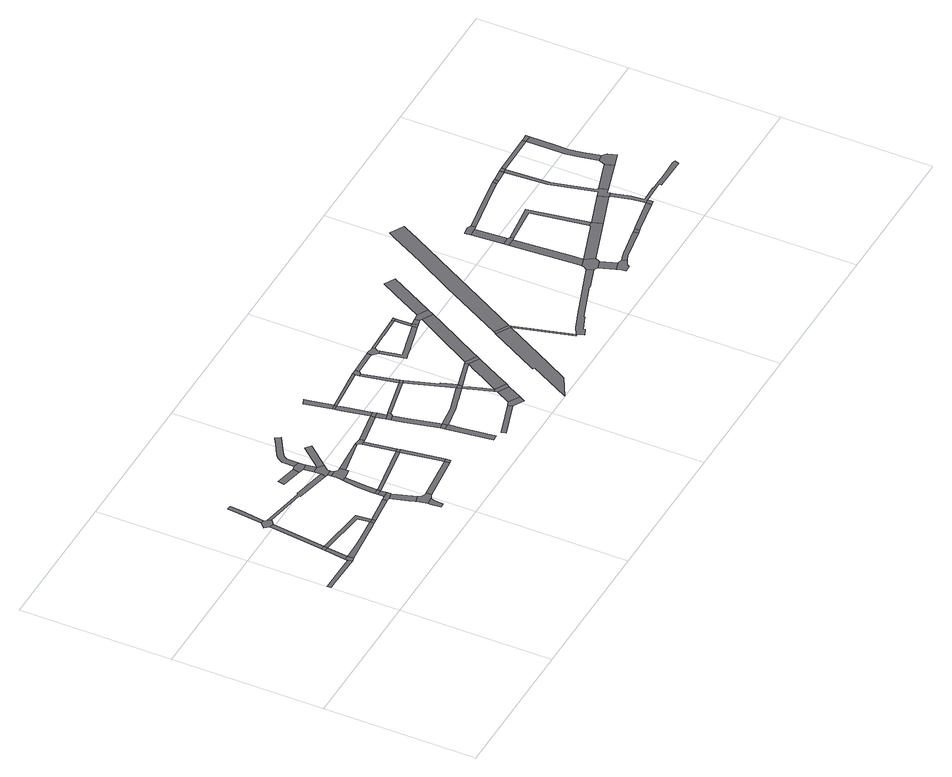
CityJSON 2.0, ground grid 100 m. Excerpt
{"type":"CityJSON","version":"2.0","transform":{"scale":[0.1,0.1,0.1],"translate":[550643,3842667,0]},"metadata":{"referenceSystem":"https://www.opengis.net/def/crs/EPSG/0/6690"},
"CityObjects":{
"road1":{"type":"Road","attributes":{"RoadStructureAttribute.sectionType":"1"},"geometry":[{"type":"MultiSurface","lod":"1","boundaries":[[[0,1,2,3,4,5,6]]]}]},
"road2":{"type":"Road","geometry":[{"type":"MultiSurface","lod":"1","boundaries":[[[7,6,5,8,9]]]}]},
"road3":{"type":"Road","attributes":{"RoadStructureAttribute.sectionType":"1"},"geometry":[{"type":"MultiSurface","lod":"1","boundaries":[[[10,7,9,11,12]]]}]},
"road4":{"type":"Road","geometry":[{"type":"MultiSurface","lod":"1","boundaries":[[[13,10,12,14]]]}]},
"road5":{"type":"Road","attributes":{"RoadStructureAttribute.sectionType":"1"},"geometry":[{"type":"MultiSurface","lod":"1","boundaries":[[[15,16,13,14,17,18,19]]]}]},
"road6":{"type":"Road","attributes":{"RoadStructureAttribute.sectionType":"1"},"geometry":[{"type":"MultiSurface","lod":"1","boundaries":[[[20,21,22,23,9,8,24,25,26]]]}]},
"road7":{"type":"Road","attributes":{"RoadStructureAttribute.sectionType":"1"},"geometry":[{"type":"MultiSurface","lod":"1","boundaries":[[[27,14,12,28,20,29]]]}]},
"road8":{"type":"Road","geometry":[{"type":"MultiSurface","lod":"1","boundaries":[[[30,31,15,19,32,33,34]]]}]},
"road9":{"type":"Road","attributes":{"RoadStructureAttribute.sectionType":"1"},"geometry":[{"type":"MultiSurface","lod":"1","boundaries":[[[35,36,30,34,37,38]]]}]},
"road10":{"type":"Road","geometry":[{"type":"MultiSurface","lod":"1","boundaries":[[[29,20,26,39]]]}]},
"road11":{"type":"Road","attributes":{"RoadStructureAttribute.sectionType":"1"},"geometry":[{"type":"MultiSurface","lod":"1","boundaries":[[[40,41,29,39,42]]]}]},
"road12":{"type":"Road","attributes":{"RoadStructureAttribute.sectionType":"1"},"geometry":[{"type":"MultiSurface","lod":"1","boundaries":[[[43,44,33,32,45,46,47,48]]]}]},
"road13":{"type":"Road","attributes":{"RoadStructureAttribute.sectionType":"1"},"geometry":[{"type":"MultiSurface","lod":"1","boundaries":[[[49,50,51,52,53,54,55,56]]]}]},
"road14":{"type":"Road","geometry":[{"type":"MultiSurface","lod":"1","boundaries":[[[57,58,59,40,42,60,61]]]}]},
"road15":{"type":"Road","attributes":{"RoadStructureAttribute.sectionType":"1"},"geometry":[{"type":"MultiSurface","lod":"1","boundaries":[[[62,61,60,63,64,65]]]}]},
"road16":{"type":"Road","attributes":{"RoadStructureAttribute.sectionType":"1"},"geometry":[{"type":"MultiSurface","lod":"1","boundaries":[[[66,67,68,59,58,69]]]}]},
"road17":{"type":"Road","geometry":[{"type":"MultiSurface","lod":"1","boundaries":[[[70,71,65,64,72,73,53,52,74,75,76]]]}]},
"road18":{"type":"Road","geometry":[{"type":"MultiSurface","lod":"1","boundaries":[[[77,66,69,78]]]}]},
"road19":{"type":"Road","attributes":{"RoadStructureAttribute.sectionType":"1"},"geometry":[{"type":"MultiSurface","lod":"1","boundaries":[[[79,80,81,77,78,82,83,84]]]}]},
"road20":{"type":"Road","geometry":[{"type":"MultiSurface","lod":"1","boundaries":[[[85,86,87,88]]]}]},
"road21":{"type":"Road","geometry":[{"type":"MultiSurface","lod":"1","boundaries":[[[89,90,91,92]]]}]},
"road22":{"type":"Road","geometry":[{"type":"MultiSurface","lod":"1","boundaries":[[[93,92,91,94,95,79,84,96,97,98,99,100]]]}]},
"road23":{"type":"Road","geometry":[{"type":"MultiSurface","lod":"1","boundaries":[[[101,88,87,102,103,104,105,106]]]}]},
"road24":{"type":"Road","geometry":[{"type":"MultiSurface","lod":"1","boundaries":[[[107,108,109,48,47,90,89,110,111]]]}]},
"road25":{"type":"Road","attributes":{"RoadStructureAttribute.sectionType":"1"},"geometry":[{"type":"MultiSurface","lod":"1","boundaries":[[[103,102,108,107]]]}]},
"road26":{"type":"Road","attributes":{"RoadStructureAttribute.sectionType":"1"},"geometry":[{"type":"MultiSurface","lod":"1","boundaries":[[[112,76,75,113]]]}]},
"road27":{"type":"Road","attributes":{"RoadStructureAttribute.sectionType":"1"},"geometry":[{"type":"MultiSurface","lod":"1","boundaries":[[[114,78,69,115]]]}]},
"road28":{"type":"Road","geometry":[{"type":"MultiSurface","lod":"1","boundaries":[[[116,117,107,111]]]}]},
"road29":{"type":"Road","attributes":{"RoadStructureAttribute.sectionType":"1"},"geometry":[{"type":"MultiSurface","lod":"1","boundaries":[[[118,119,120,121,122,123,124,125,126,127,128,129,130,131,132,101,106,133,134,135,136,137,138]]]}]},
"road30":{"type":"Road","attributes":{"RoadStructureAttribute.sectionType":"1"},"geometry":[{"type":"MultiSurface","lod":"1","boundaries":[[[139,100,99,140]]]}]},
"road31":{"type":"Road","geometry":[{"type":"MultiSurface","lod":"1","boundaries":[[[141,112,113,142]]]}]},
"road32":{"type":"Road","attributes":{"RoadStructureAttribute.sectionType":"1"},"geometry":[{"type":"MultiSurface","lod":"1","boundaries":[[[143,115,112,141]]]}]},
"road33":{"type":"Road","geometry":[{"type":"MultiSurface","lod":"1","boundaries":[[[144,114,115,143]]]}]},
"road34":{"type":"Road","attributes":{"RoadStructureAttribute.sectionType":"1"},"geometry":[{"type":"MultiSurface","lod":"1","boundaries":[[[145,146,114,144]]]}]},
"road35":{"type":"Road","geometry":[{"type":"MultiSurface","lod":"1","boundaries":[[[139,140,147,148,146,145,149,150]]]}]},
"road36":{"type":"Road","attributes":{"RoadStructureAttribute.sectionType":"1"},"geometry":[{"type":"MultiSurface","lod":"1","boundaries":[[[151,150,149,152]]]}]},
"road37":{"type":"Road","attributes":{"RoadStructureAttribute.sectionType":"1"},"geometry":[{"type":"MultiSurface","lod":"1","boundaries":[[[153,154,155,156,157,158]]]}]},
"road38":{"type":"Road","geometry":[{"type":"MultiSurface","lod":"1","boundaries":[[[159,160,153,158]]]}]},
"road39":{"type":"Road","attributes":{"RoadStructureAttribute.sectionType":"1"},"geometry":[{"type":"MultiSurface","lod":"1","boundaries":[[[161,162,163,164,165,160,159]]]}]},
"road40":{"type":"Road","attributes":{"RoadStructureAttribute.sectionType":"1"},"geometry":[{"type":"MultiSurface","lod":"1","boundaries":[[[166,167,152,168,169,170,171]]]}]},
"road41":{"type":"Road","geometry":[{"type":"MultiSurface","lod":"1","boundaries":[[[172,171,170,164,163,173]]]}]},
"road42":{"type":"Road","geometry":[{"type":"MultiSurface","lod":"1","boundaries":[[[174,151,152,167]]]}]},
"road43":{"type":"Road","attributes":{"RoadStructureAttribute.sectionType":"1"},"geometry":[{"type":"MultiSurface","lod":"1","boundaries":[[[175,176,177,178,151,174]]]}]},
"road44":{"type":"Road","geometry":[{"type":"MultiSurface","lod":"1","boundaries":[[[179,180,177,176]]]}]},
"road45":{"type":"Road","attributes":{"RoadStructureAttribute.sectionType":"1"},"geometry":[{"type":"MultiSurface","lod":"1","boundaries":[[[181,182,183,184,185,180,179]]]}]},
"road46":{"type":"Road","attributes":{"RoadStructureAttribute.sectionType":"1"},"geometry":[{"type":"MultiSurface","lod":"1","boundaries":[[[186,187,188,189,190,191]]]}]},
"road47":{"type":"Road","attributes":{"RoadStructureAttribute.sectionType":"1"},"geometry":[{"type":"MultiSurface","lod":"1","boundaries":[[[192,193,194,195,159,158,196,197,198,199]]]}]},
"road48":{"type":"Road","attributes":{"RoadStructureAttribute.sectionType":"1"},"geometry":[{"type":"MultiSurface","lod":"1","boundaries":[[[200,172,173,201]]]}]},
"road49":{"type":"Road","attributes":{"RoadStructureAttribute.sectionType":"1"},"geometry":[{"type":"MultiSurface","lod":"1","boundaries":[[[202,179,176,203]]]}]},
"road50":{"type":"Road","geometry":[{"type":"MultiSurface","lod":"1","boundaries":[[[204,186,191,205,206]]]}]},
"road51":{"type":"Road","attributes":{"RoadStructureAttribute.sectionType":"1"},"geometry":[{"type":"MultiSurface","lod":"1","boundaries":[[[207,204,206,208]]]}]},
"road52":{"type":"Road","geometry":[{"type":"MultiSurface","lod":"1","boundaries":[[[209,200,201,210]]]}]},
"road53":{"type":"Road","attributes":{"RoadStructureAttribute.sectionType":"1"},"geometry":[{"type":"MultiSurface","lod":"1","boundaries":[[[211,212,200,209]]]}]},
"road54":{"type":"Road","attributes":{"RoadStructureAttribute.sectionType":"1"},"geometry":[{"type":"MultiSurface","lod":"1","boundaries":[[[213,214,210,201,192,215]]]}]},
"road55":{"type":"Road","geometry":[{"type":"MultiSurface","lod":"1","boundaries":[[[215,192,199,216]]]}]},
"road56":{"type":"Road","attributes":{"RoadStructureAttribute.sectionType":"1"},"geometry":[{"type":"MultiSurface","lod":"1","boundaries":[[[217,218,219,216,199,220,221,222,223,224]]]}]},
"road57":{"type":"Road","geometry":[{"type":"MultiSurface","lod":"1","boundaries":[[[225,202,203,212,211,226]]]}]},
"road58":{"type":"Road","geometry":[{"type":"MultiSurface","lod":"1","boundaries":[[[224,223,207,208,227]]]}]},
"road59":{"type":"Road","attributes":{"RoadStructureAttribute.sectionType":"1"},"geometry":[{"type":"MultiSurface","lod":"1","boundaries":[[[228,229,230,215,216,231,232,233]]]}]},
"road60":{"type":"Road","attributes":{"RoadStructureAttribute.sectionType":"1"},"geometry":[{"type":"MultiSurface","lod":"1","boundaries":[[[234,225,226,235]]]}]},
"road61":{"type":"Road","attributes":{"RoadStructureAttribute.sectionType":"1"},"geometry":[{"type":"MultiSurface","lod":"1","boundaries":[[[233,236,237,224,227,238,239]]]}]},
"road62":{"type":"Road","geometry":[{"type":"MultiSurface","lod":"1","boundaries":[[[240,234,235,241,242,243,244,245,246,247,248]]]}]},
"road63":{"type":"Road","geometry":[{"type":"MultiSurface","lod":"1","boundaries":[[[249,228,233,239,250]]]}]},
"road64":{"type":"Road","attributes":{"RoadStructureAttribute.sectionType":"1"},"geometry":[{"type":"MultiSurface","lod":"1","boundaries":[[[251,252,253,254,255,256,257,258]]]}]},
"road65":{"type":"Road","attributes":{"RoadStructureAttribute.sectionType":"1"},"geometry":[{"type":"MultiSurface","lod":"1","boundaries":[[[259,260,261,262,263,243,242,264,265,266,267,268,269,270]]]}]},
"road66":{"type":"Road","attributes":{"RoadStructureAttribute.sectionType":"1"},"geometry":[{"type":"MultiSurface","lod":"1","boundaries":[[[271,272,273,247,246,274,275,276,277]]]}]},
"road67":{"type":"Road","attributes":{"RoadStructureAttribute.sectionType":"1"},"geometry":[{"type":"MultiSurface","lod":"1","boundaries":[[[278,279,249,250,280,281,282]]]}]},
"road68":{"type":"Road","geometry":[{"type":"MultiSurface","lod":"1","boundaries":[[[283,270,269,284,285]]]}]},
"road69":{"type":"Road","attributes":{"RoadStructureAttribute.sectionType":"1"},"geometry":[{"type":"MultiSurface","lod":"1","boundaries":[[[286,287,277,288,283,285]]]}]},
"road70":{"type":"Road","attributes":{"RoadStructureAttribute.sectionType":"1"},"geometry":[{"type":"MultiSurface","lod":"1","boundaries":[[[289,285,284,290]]]}]},
"road71":{"type":"Road","geometry":[{"type":"MultiSurface","lod":"1","boundaries":[[[291,292,271,277,287]]]}]},
"road72":{"type":"Road","geometry":[{"type":"MultiSurface","lod":"1","boundaries":[[[293,251,258,294,295]]]}]},
"road73":{"type":"Road","geometry":[{"type":"MultiSurface","lod":"1","boundaries":[[[294,258,296,297]]]}]},
"road74":{"type":"Road","geometry":[{"type":"MultiSurface","lod":"1","boundaries":[[[298,289,290,278,282,299]]]}]},
"road75":{"type":"Road","attributes":{"RoadStructureAttribute.sectionType":"1"},"geometry":[{"type":"MultiSurface","lod":"1","boundaries":[[[300,301,302,303,298,299,304,305]]]}]},
"road76":{"type":"Road","attributes":{"function":"3","RoadStructureAttribute.sectionType":"1"},"geometry":[{"type":"MultiSurface","lod":"1","boundaries":[[[306,307,308,309,297,310,311,312,313,314,315,316,317]]]}]},
"road77":{"type":"Road","attributes":{"RoadStructureAttribute.sectionType":"1"},"geometry":[{"type":"MultiSurface","lod":"1","boundaries":[[[318,319,320,321,322,293,295,323,324,325,326,327,328]]]}]},
"road78":{"type":"Road","geometry":[{"type":"MultiSurface","lod":"1","boundaries":[[[329,330,331,306,317,332,333,334,335,336]]]}]},
"road79":{"type":"Road","attributes":{"RoadStructureAttribute.sectionType":"1"},"geometry":[{"type":"MultiSurface","lod":"1","boundaries":[[[334,333,337,338]]]}]},
"road80":{"type":"Road","geometry":[{"type":"MultiSurface","lod":"1","boundaries":[[[339,340,338,337,341,342,343,344,345,346,347,348]]]}]},
"road81":{"type":"Road","attributes":{"RoadStructureAttribute.sectionType":"1"},"geometry":[{"type":"MultiSurface","lod":"1","boundaries":[[[349,350,351,352,353,330,329]]]}]},
"road82":{"type":"Road","geometry":[{"type":"MultiSurface","lod":"1","boundaries":[[[354,355,356,352,351,350,357,358]]]}]},
"road83":{"type":"Road","attributes":{"RoadStructureAttribute.sectionType":"1"},"geometry":[{"type":"MultiSurface","lod":"1","boundaries":[[[359,360,361,356,355,354]]]}]},
"road84":{"type":"Road","geometry":[{"type":"MultiSurface","lod":"1","boundaries":[[[362,363,360,359,364,365]]]}]},
"road85":{"type":"Road","attributes":{"RoadStructureAttribute.sectionType":"1"},"geometry":[{"type":"MultiSurface","lod":"1","boundaries":[[[366,367,368,348,347,369,370]]]}]},
"road86":{"type":"Road","attributes":{"function":"3","RoadStructureAttribute.sectionType":"1"},"geometry":[{"type":"MultiSurface","lod":"1","boundaries":[[[371,372,329,336,373,374,375]]]}]},
"road87":{"type":"Road","attributes":{"RoadStructureAttribute.sectionType":"1"},"geometry":[{"type":"MultiSurface","lod":"1","boundaries":[[[376,358,357,377,371,375]]]}]},
"road88":{"type":"Road","geometry":[{"type":"MultiSurface","lod":"1","boundaries":[[[378,366,370,379]]]}]},
"road89":{"type":"Road","attributes":{"RoadStructureAttribute.sectionType":"1"},"geometry":[{"type":"MultiSurface","lod":"1","boundaries":[[[380,381,382,365,364,383,384,385]]]}]},
"road90":{"type":"Road","attributes":{"RoadStructureAttribute.sectionType":"1"},"geometry":[{"type":"MultiSurface","lod":"1","boundaries":[[[386,387,378,379,388,389]]]}]},
"road91":{"type":"Road","geometry":[{"type":"MultiSurface","lod":"1","boundaries":[[[390,375,374,391]]]}]},
"road92":{"type":"Road","geometry":[{"type":"MultiSurface","lod":"1","boundaries":[[[392,386,389,393]]]}]},
"road93":{"type":"Road","geometry":[{"type":"MultiSurface","lod":"1","boundaries":[[[380,385,394,395]]]}]},
"road94":{"type":"Road","attributes":{"RoadStructureAttribute.sectionType":"1"},"geometry":[{"type":"MultiSurface","lod":"1","boundaries":[[[396,395,394,397]]]}]},
"road95":{"type":"Road","attributes":{"RoadStructureAttribute.sectionType":"1"},"geometry":[{"type":"MultiSurface","lod":"1","boundaries":[[[398,399,400,397,401,402,403,390,391,404,405,406,407,408,409]]]}]},
"road96":{"type":"Road","geometry":[{"type":"MultiSurface","lod":"1","boundaries":[[[410,396,397,400]]]}]},
"road97":{"type":"Road","geometry":[{"type":"MultiSurface","lod":"1","boundaries":[[[411,412,409,408,413,414]]]}]},
"road98":{"type":"Road","attributes":{"RoadStructureAttribute.sectionType":"1"},"geometry":[{"type":"MultiSurface","lod":"1","boundaries":[[[415,416,417,418,419,420,421,422,423,424,405,404,425,426,427,386,392,428,429,430,431,432]]]}]},
"road99":{"type":"Road","attributes":{"RoadStructureAttribute.sectionType":"1"},"geometry":[{"type":"MultiSurface","lod":"1","boundaries":[[[410,400,433,434]]]}]},
"road100":{"type":"Road","geometry":[{"type":"MultiSurface","lod":"1","boundaries":[[[435,436,411,414,437,438,439]]]}]},
"road101":{"type":"Road","attributes":{"RoadStructureAttribute.sectionType":"1"},"geometry":[{"type":"MultiSurface","lod":"1","boundaries":[[[433,440,441,442,436,435,443,444,445,446]]]}]},
"road102":{"type":"Road","geometry":[{"type":"MultiSurface","lod":"1","boundaries":[[[447,448,434,433,446]]]}]}
},
"vertices":[
[168,478,0],[7,479,0],[7,452,0],[54,454,0],[166,451,0],[278,448,0],[271,477,0],
[273,494,0],[305,455,0],[302,491,0],
[291,635,0],[310,560,0],[319,631,0],
[294,659,0],[322,656,0],
[338,1018,0],[303,734,0],[331,730,0],[338,787,0],[367,1015,0],
[643,515,0],[638,515,0],[506,504,0],[429,498,0],[436,466,0],[593,483,0],[646,489,0],
[654,617,0],[631,594,0],[665,518,0],
[345,1082,0],[313,1049,0],[400,1041,0],[384,1062,0],[370,1079,0],
[373,1317,0],[366,1239,0],[392,1241,0],[400,1314,0],
[668,492,0],
[859,540,0],[786,532,0],[862,513,0],
[680,1014,0],[675,1007,0],[665,994,0],[665,984,0],[894,934,0],[902,968,0],
[980,230,0],[984,259,0],[984,265,0],[994,290,0],[943,284,0],[944,267,0],[948,203,0],[978,202,0],
[925,522,0],[923,545,0],[882,542,0],[882,509,0],[923,522,0],
[932,487,0],[916,396,0],[927,359,0],[971,372,0],
[884,585,0],[883,564,0],[882,546,0],[921,584,0],
[1006,338,0],[984,352,0],[934,337,0],[939,317,0],[1007,296,0],[1027,305,0],[1023,339,0],
[885,608,0],[921,606,0],
[907,826,0],[890,735,0],[886,628,0],[923,672,0],[934,822,0],[934,824,0],
[729,1162,0],[719,1118,0],[854,1088,0],[864,1132,0],
[952,932,0],[913,929,0],[914,907,0],[954,909,0],
[977,892,0],[915,872,0],[910,846,0],[950,827,0],[990,834,0],[999,836,0],[997,855,0],[994,893,0],
[892,1140,0],[892,1079,0],[935,1085,0],[932,1109,0],[932,1111,0],[932,1130,0],
[944,1013,0],[898,1010,0],[902,970,0],[951,952,0],[980,986,0],
[1326,368,0],[1329,338,0],
[1280,665,0],[1283,643,0],
[1105,1131,0],[1071,1160,0],
[1073,1359,0],[1067,1356,0],[1063,1353,0],[1053,1346,0],[1015,1323,0],[992,1309,0],[989,1307,0],[981,1303,0],[947,1281,0],[929,1270,0],[928,1269,0],[912,1250,0],[896,1222,0],[893,1219,0],[893,1214,0],[934,1209,0],[940,1219,0],[948,1234,0],[971,1250,0],[1062,1306,0],[1094,1327,0],
[1232,910,0],[1229,899,0],
[1351,374,0],[1354,341,0],
[1309,647,0],
[1306,669,0],
[1274,873,0],[1248,868,0],
[1241,892,0],[1244,890,0],[1288,876,0],[1283,904,0],
[1501,940,0],[1504,912,0],
[1593,501,0],[1631,197,0],[1669,201,0],[1643,419,0],[1636,491,0],[1634,500,0],
[1626,534,0],[1588,525,0],
[1623,553,0],[1582,723,0],[1560,826,0],[1523,819,0],[1538,741,0],
[1553,865,0],[1542,919,0],[1505,912,0],[1505,910,0],[1516,852,0],[1554,859,0],
[1570,863,0],[1574,846,0],
[1537,947,0],
[1503,1121,0],[1496,1161,0],[1461,1154,0],[1468,1116,0],
[1493,1176,0],[1458,1169,0],
[1492,1181,0],[1467,1317,0],[1461,1361,0],[1423,1347,0],[1431,1311,0],
[1946,265,0],[1857,236,0],[1713,190,0],[1721,163,0],[1830,198,0],[1955,237,0],
[1956,607,0],[1776,554,0],[1774,553,0],[1710,545,0],[1782,523,0],[1849,543,0],[1870,549,0],[1964,577,0],
[1845,926,0],[1853,908,0],
[1800,1208,0],[1793,1188,0],
[1977,275,0],[2027,197,0],[2049,235,0],
[2031,373,0],[2103,333,0],
[1870,936,0],[1876,916,0],
[1818,1166,0],[1798,1162,0],
[1952,712,0],[1942,707,0],[1988,610,0],
[1984,582,0],
[2021,470,0],[1998,541,0],[1997,543,0],[1974,544,0],[1975,541,0],[2006,449,0],[2025,391,0],[2045,398,0],
[1832,1209,0],[1833,1183,0],
[2117,358,0],
[2174,662,0],[2088,638,0],[2060,630,0],[2063,605,0],[2083,611,0],[2180,639,0],
[1999,1214,0],[1998,1187,0],
[2150,585,0],[2106,506,0],[2166,447,0],[2251,600,0],
[2017,1215,0],[2003,1182,0],[2030,1153,0],[2054,1158,0],[2050,1175,0],[2061,1194,0],[2062,1196,0],[2059,1211,0],[2050,1210,0],
[2190,667,0],[2265,625,0],
[2497,619,0],[2319,301,0],[2309,283,0],[2324,276,0],[2176,5,0],[2318,83,0],[2398,226,0],[2589,568,0],
[2295,1076,0],[2172,1046,0],[2151,1040,0],[2089,1025,0],[2082,1023,0],[2062,986,0],[2094,994,0],[2147,1007,0],[2165,1012,0],[2270,1039,0],[2343,1058,0],[2336,1086,0],
[2332,1221,0],[2191,1215,0],[2175,1215,0],[2173,1199,0],[2191,1199,0],[2305,1202,0],[2335,1203,0],
[2419,1064,0],[2324,900,0],[2284,660,0],[2442,944,0],[2488,1026,0],
[2336,1098,0],[2365,1063,0],[2356,1098,0],
[2355,1162,0],[2354,1204,0],[2336,1134,0],
[2402,1104,0],[2406,1074,0],
[2354,1221,0],[2335,1221,0],
[2506,635,0],[2601,572,0],[2598,583,0],
[2691,187,0],[2702,194,0],
[2443,1109,0],[2513,1071,0],
[2610,1408,0],[2604,1398,0],[2564,1325,0],[2551,1303,0],[2643,1306,0],[2679,1370,0],
[3256,403,0],[2867,264,0],[2836,252,0],[2757,224,0],[2721,147,0],[2767,166,0],[2764,179,0],[2868,219,0],[2867,225,0],[3124,318,0],[3127,313,0],[3273,363,0],
[3036,1584,0],[3011,1539,0],[2886,1314,0],[2741,1055,0],[2627,851,0],[2801,949,0],[2892,1111,0],[3007,1318,0],[3102,1490,0],[3107,1498,0],[3126,1534,0],
[3332,459,0],[3277,440,0],[3272,425,0],[3298,352,0],[3299,351,0],[3356,370,0],[3357,372,0],[3372,400,0],
[3336,246,0],[3394,267,0],
[3418,256,0],[3416,257,0],[3348,213,0],[3351,188,0],[3396,192,0],[3406,209,0],[3428,221,0],[3430,223,0],[3443,230,0],[3423,254,0],
[3331,521,0],[3305,910,0],[3258,908,0],[3251,907,0],[3277,458,0],
[3300,943,0],[3252,940,0],[3249,940,0],[3320,912,0],[3317,936,0],
[3288,1153,0],[3233,1148,0],[3247,975,0],
[3282,1198,0],[3229,1188,0],[3310,1157,0],[3305,1185,0],
[3683,309,0],[3488,273,0],[3448,265,0],[3477,242,0],[3689,278,0],
[3623,569,0],[3617,555,0],[3614,482,0],[3675,503,0],[3653,568,0],
[3584,966,0],[3565,936,0],
[3714,315,0],[3720,284,0],
[3719,1249,0],[3556,1226,0],[3534,1223,0],[3535,1195,0],[3571,1201,0],[3714,1222,0],
[3953,358,0],[3727,317,0],[3733,287,0],[3957,326,0],
[3883,645,0],[3905,581,0],
[3983,363,0],[3985,328,0],
[3746,1224,0],[3744,1250,0],
[3827,1258,0],[3829,1231,0],
[3932,674,0],[3867,946,0],[3854,1236,0],[3844,953,0],[3916,657,0],[3898,650,0],[3909,582,0],[3940,589,0],[3938,598,0],[3936,607,0],[3963,615,0],[3947,667,0],
[3856,1261,0],
[4157,735,0],[4151,733,0],[4162,675,0],[4174,678,0],
[4353,384,0],[4337,384,0],[4218,380,0],[4157,382,0],[4137,383,0],[4092,382,0],[4091,387,0],[3980,383,0],[3969,469,0],[3942,578,0],[3912,570,0],[3942,450,0],[3952,380,0],[4140,368,0],[4141,353,0],[4156,353,0],[4361,349,0],[4373,378,0],
[4137,1239,0],[4136,1264,0],
[4221,785,0],[4174,779,0],[4227,694,0],[4267,706,0],[4250,763,0],
[4140,1096,0],[4139,984,0],[4150,896,0],[4195,899,0],[4184,987,0],[4186,1084,0],[4184,1237,0],
[4183,1266,0],[4146,1264,0]
]}
